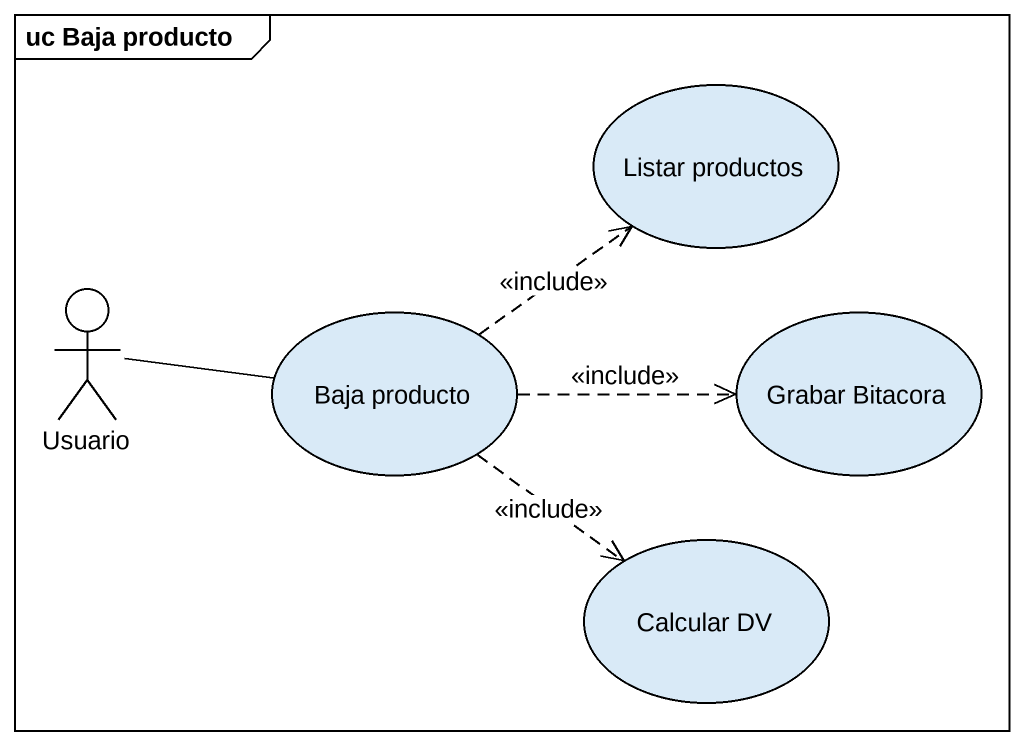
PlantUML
@startuml
mainframe uc Baja producto
usecase "Listar productos" as Listar_productos
actor Usuario
usecase "Baja producto" as Baja_producto
usecase "Grabar Bitacora" as Grabar_Bitacora
usecase "Calcular DV" as Calcular_DV
Usuario -right- Baja_producto
Baja_producto .up.> Listar_productos : <<include>>
Baja_producto .right.> Grabar_Bitacora : <<include>>
Baja_producto ..> Calcular_DV : <<include>>
@enduml
